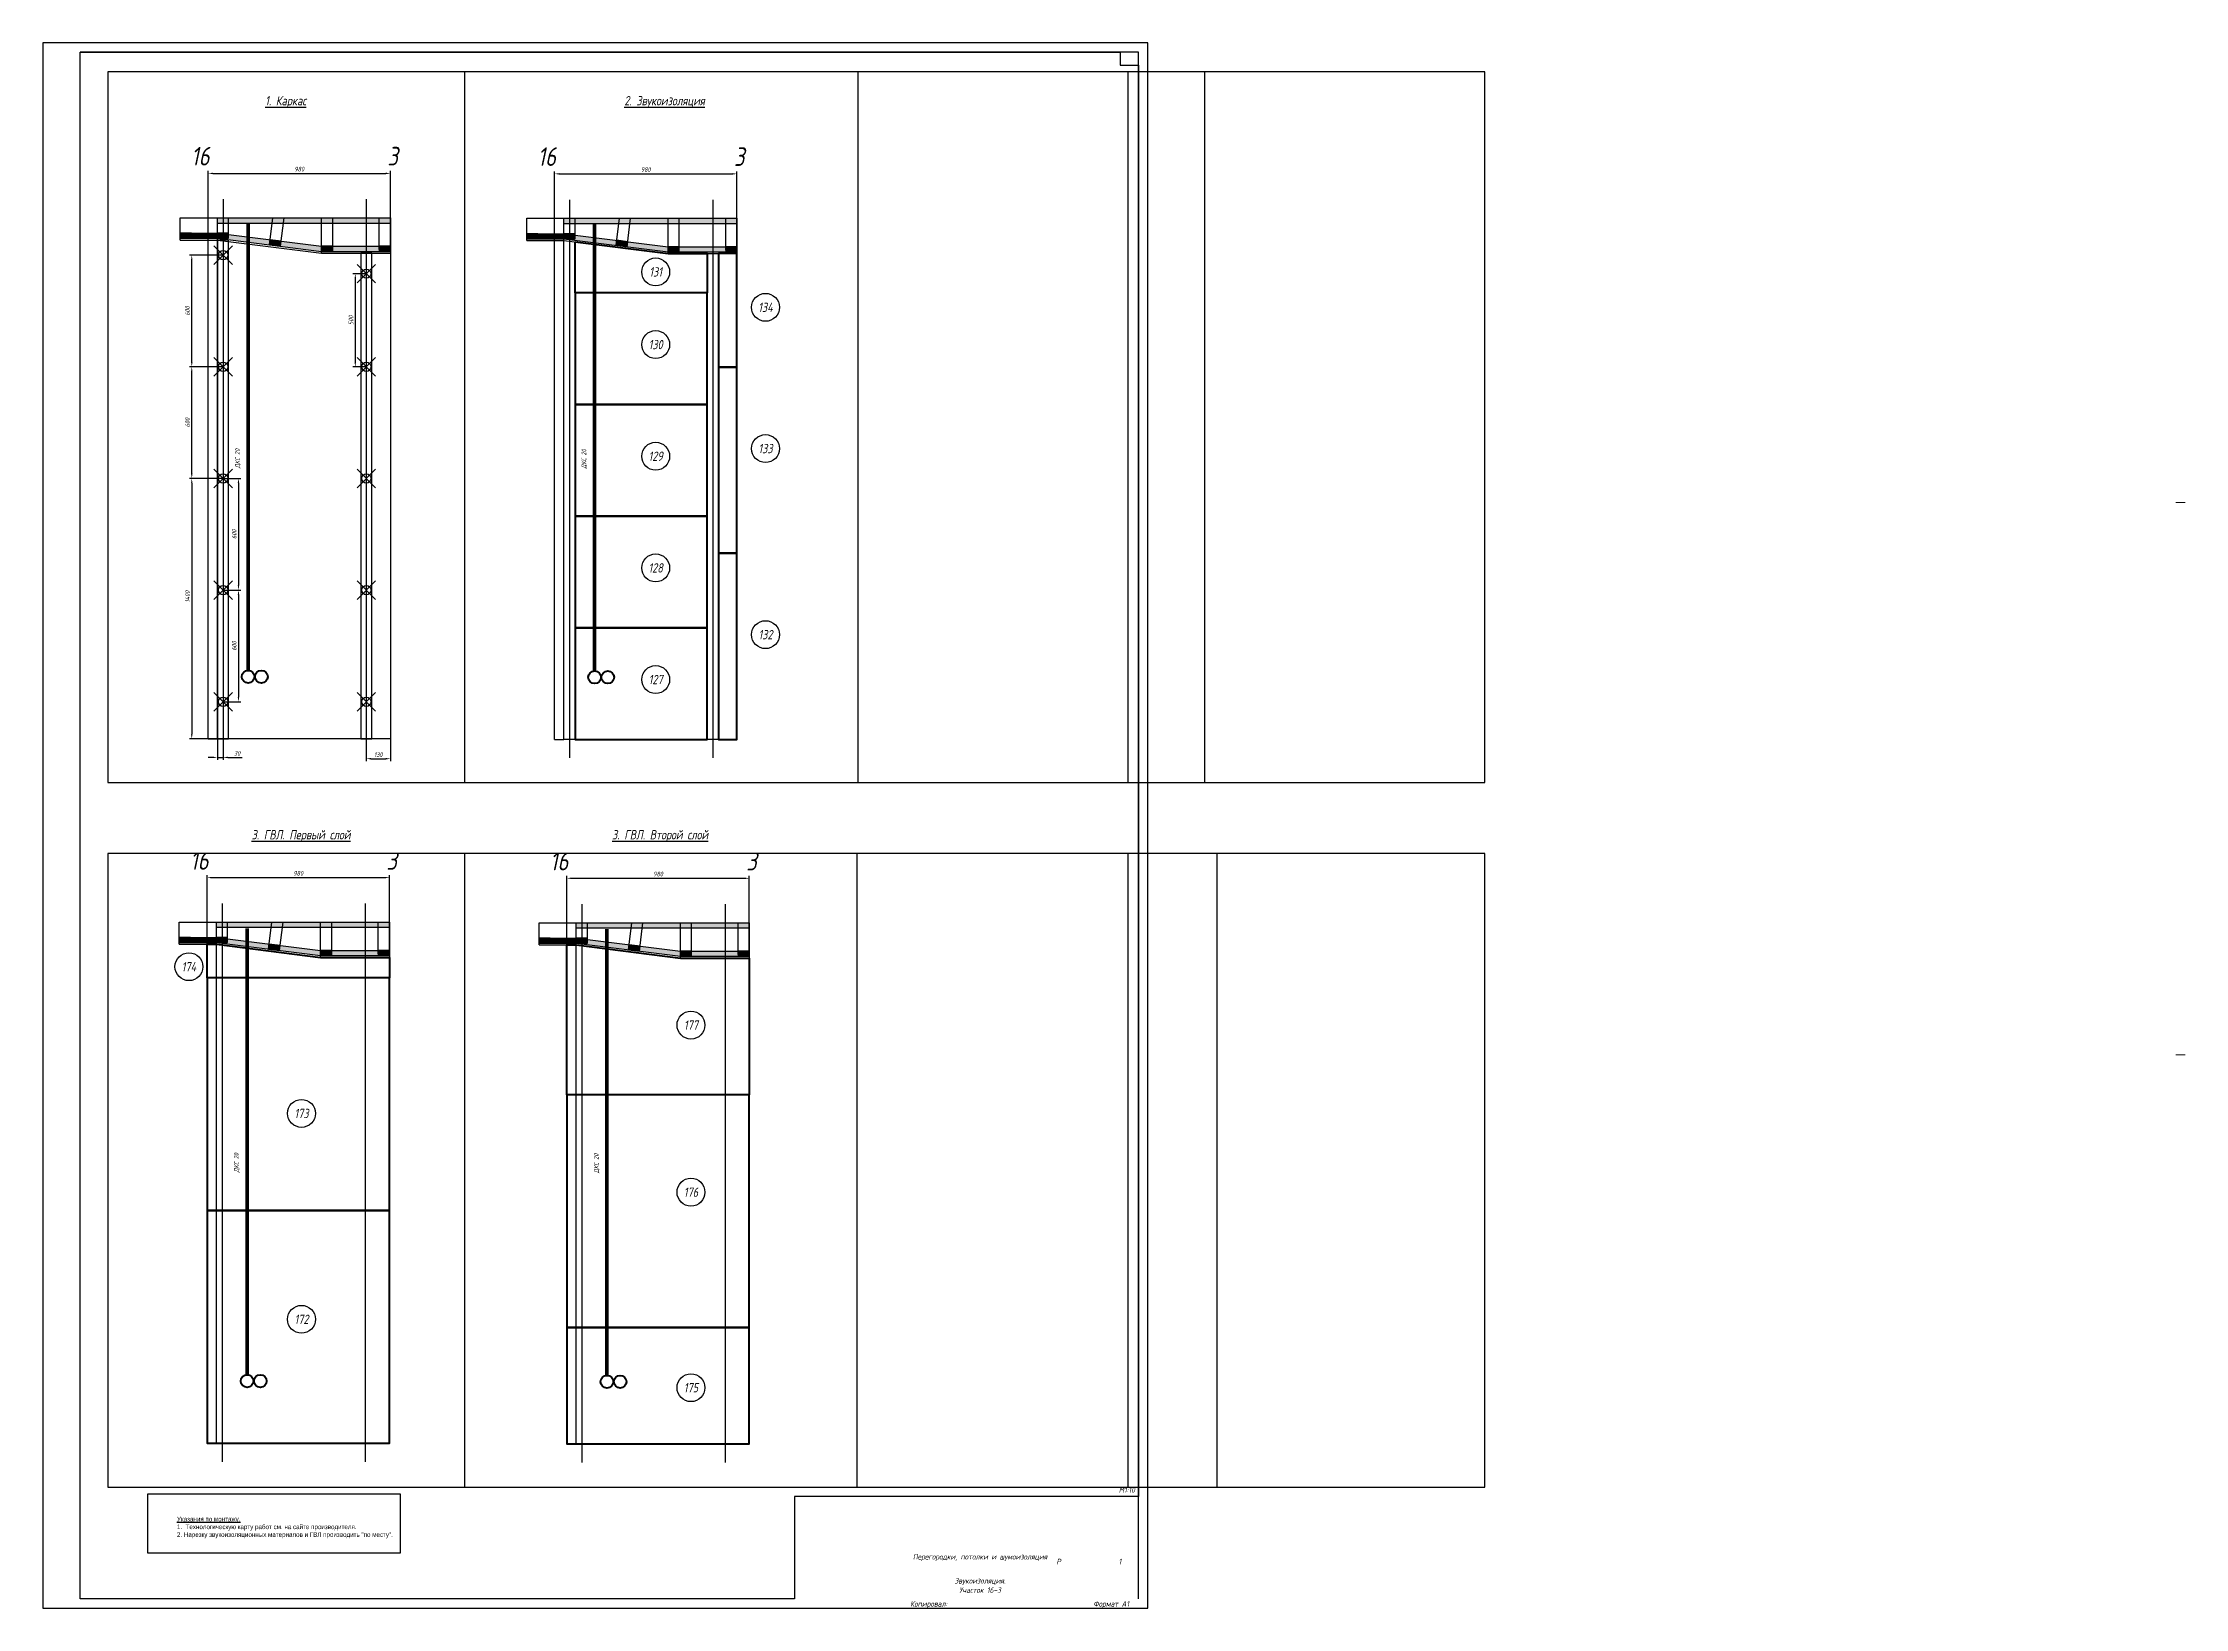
# Paper-space layout 'уч 16-3' of a CAD drawing. Header units: millimetres. Extents: x -1 to 1151, y 9 to 850.
# The model-space entities are those that its viewports show. They can reach past a viewport. Long polylines and large blocks are cut down to what shows.
import ezdxf
from ezdxf.enums import TextEntityAlignment as Align

# ---------------------------------------------------------------- set-up
doc = ezdxf.new("R2010")
doc.units = ezdxf.units.MM
doc.header["$PDMODE"] = 35
doc.header["$PDSIZE"] = 50
doc.linetypes.add('DASHDOT', pattern=[25.4, 12.7, -6.35, 0, -6.35])
doc.linetypes.add('DASHED', pattern=[19.05, 12.7, -6.35])
for name, color, linetype in [('01 Черновое', 7, 'Continuous'), ('02 Розетки', 7, 'Continuous'), ('03 Потолок', 7, 'Continuous'), ('10 Перегородки', 7, 'Continuous'), ('101 Крепление', 7, 'Continuous'), ('101 Крепление размеры', 7, 'Continuous'), ('102 Звукоизоляция', 7, 'Continuous'), ('103 ГВЛ слой 1', 7, 'Continuous'), ('104 ГВЛ слой 2', 7, 'Continuous'), ('stamp', 7, 'Continuous')]:
    doc.layers.add(name, color=color, linetype=linetype)
doc.layers.add('100 noprint', color=1, linetype='Continuous', plot=False)
doc.styles.get("Standard").update_dxf_attribs({"font": 'arial.ttf'})
doc.styles.add('ГОСТ-ISOCPEUR', font='isocpeui.ttf', dxfattribs={"width": 0.8})
doc.dimstyles.new('ISO-25', dxfattribs={"dimtxt": 2.5, "dimasz": 2.5, "dimexe": 1.25, "dimexo": 0.625, "dimtad": 1, "dimtxsty": 'Standard', "dimcen": 2.5, "dimadec": 0, "dimazin": 0, "dimtfac": 1, "dimtmove": 0, "dimatfit": 3, "dimfxl": 1, "dimarcsym": 0})

# ---------------------------------------------------------------- blocks, each defined once
blk = doc.blocks.new('*D229')
at = {"layer": '101 Крепление размеры', "color": 0, "lineweight": -2}
for p, q in [((71029, 95), (71029, -24)), ((71159, 95), (71159, -24)), ((71054, -11), (71134, -11))]:
    blk.add_line(p, q, dxfattribs=at)
at = {"layer": '101 Крепление размеры', "color": 0}
for points in [[(71054, -7), (71054, -15), (71029, -11)], [(71134, -15), (71134, -7), (71159, -11)]]:
    blk.add_solid(points, dxfattribs=at)
at = {"layer": 'Defpoints', "color": 0}
for p in [(71029, 95), (71159, 95), (71159, -11)]:
    blk.add_point(p, dxfattribs=at)
at = {"layer": '101 Крепление размеры', "color": 0, "insert": (71094, 11), "char_height": 25, "attachment_point": 5, "style": 'ГОСТ-ISOCPEUR'}
blk.add_mtext('130', dxfattribs=at)
blk = doc.blocks.new('*D230')
at = {"layer": '101 Крепление размеры', "color": 0, "lineweight": -2}
for p, q in [((70229, 95), (70229, -17)), ((70259, 95), (70259, -17)), ((70204, -4), (70179, -4)), ((70229, -4), (70259, -4)), ((70284, -4), (70362, -4))]:
    blk.add_line(p, q, dxfattribs=at)
at = {"layer": '101 Крепление размеры', "color": 0}
for points in [[(70204, -8), (70204, 0), (70229, -4)], [(70284, 0), (70284, -8), (70259, -4)]]:
    blk.add_solid(points, dxfattribs=at)
at = {"layer": 'Defpoints', "color": 0}
for p in [(70229, 95), (70259, 95), (70259, -4)]:
    blk.add_point(p, dxfattribs=at)
at = {"layer": '101 Крепление размеры', "color": 0, "insert": (70335, 18), "char_height": 25, "attachment_point": 5, "style": 'ГОСТ-ISOCPEUR'}
blk.add_mtext('30', dxfattribs=at)
blk = doc.blocks.new('*D231')
at = {"layer": '101 Крепление размеры', "color": 0, "lineweight": -2}
for p, q in [((70259, 1495), (70078, 1495)), ((70091, 1470), (70091, 120)), ((70259, 95), (70078, 95))]:
    blk.add_line(p, q, dxfattribs=at)
at = {"layer": '101 Крепление размеры', "color": 0}
for points in [[(70095, 1470), (70087, 1470), (70091, 1495)], [(70087, 120), (70095, 120), (70091, 95)]]:
    blk.add_solid(points, dxfattribs=at)
at = {"layer": 'Defpoints', "color": 0}
for p in [(70259, 1495), (70091, 95), (70259, 95)]:
    blk.add_point(p, dxfattribs=at)
at = {"layer": '101 Крепление размеры', "color": 0, "insert": (70068, 860), "char_height": 25, "attachment_point": 5, "rotation": 90, "style": 'ГОСТ-ISOCPEUR'}
blk.add_mtext('1400', dxfattribs=at)
blk = doc.blocks.new('*D232')
at = {"layer": '101 Крепление размеры', "color": 0, "lineweight": -2}
for p, q in [((70259, 2095), (70078, 2095)), ((70091, 1520), (70091, 2070)), ((70259, 1495), (70078, 1495))]:
    blk.add_line(p, q, dxfattribs=at)
at = {"layer": '101 Крепление размеры', "color": 0}
for points in [[(70095, 2070), (70087, 2070), (70091, 2095)], [(70087, 1520), (70095, 1520), (70091, 1495)]]:
    blk.add_solid(points, dxfattribs=at)
at = {"layer": 'Defpoints', "color": 0}
for p in [(70091, 2095), (70259, 2095), (70259, 1495)]:
    blk.add_point(p, dxfattribs=at)
at = {"layer": '101 Крепление размеры', "color": 0, "insert": (70068, 1795), "char_height": 25, "attachment_point": 5, "rotation": 90, "style": 'ГОСТ-ISOCPEUR'}
blk.add_mtext('600', dxfattribs=at)
blk = doc.blocks.new('*D233')
at = {"layer": '101 Крепление размеры', "color": 0, "lineweight": -2}
for p, q in [((70259, 2695), (70078, 2695)), ((70091, 2120), (70091, 2670)), ((70259, 2095), (70078, 2095))]:
    blk.add_line(p, q, dxfattribs=at)
at = {"layer": '101 Крепление размеры', "color": 0}
for points in [[(70095, 2670), (70087, 2670), (70091, 2695)], [(70087, 2120), (70095, 2120), (70091, 2095)]]:
    blk.add_solid(points, dxfattribs=at)
at = {"layer": 'Defpoints', "color": 0}
for p in [(70091, 2695), (70259, 2695), (70259, 2095)]:
    blk.add_point(p, dxfattribs=at)
at = {"layer": '101 Крепление размеры', "color": 0, "insert": (70068, 2395), "char_height": 25, "attachment_point": 5, "rotation": 90, "style": 'ГОСТ-ISOCPEUR'}
blk.add_mtext('600', dxfattribs=at)
blk = doc.blocks.new('*D234')
at = {"layer": '101 Крепление размеры', "color": 0, "lineweight": -2}
for p, q in [((70259, 1495), (70354, 1495)), ((70342, 1470), (70342, 920)), ((70259, 895), (70354, 895))]:
    blk.add_line(p, q, dxfattribs=at)
at = {"layer": '101 Крепление размеры', "color": 0}
for points in [[(70346, 1470), (70338, 1470), (70342, 1495)], [(70338, 920), (70346, 920), (70342, 895)]]:
    blk.add_solid(points, dxfattribs=at)
at = {"layer": 'Defpoints', "color": 0}
for p in [(70259, 1495), (70259, 895), (70342, 895)]:
    blk.add_point(p, dxfattribs=at)
at = {"layer": '101 Крепление размеры', "color": 0, "insert": (70319, 1195), "char_height": 25, "attachment_point": 5, "rotation": 90, "style": 'ГОСТ-ISOCPEUR'}
blk.add_mtext('600', dxfattribs=at)
blk = doc.blocks.new('*D235')
at = {"layer": '101 Крепление размеры', "color": 0, "lineweight": -2}
for p, q in [((70259, 895), (70354, 895)), ((70342, 870), (70342, 320)), ((70259, 295), (70354, 295))]:
    blk.add_line(p, q, dxfattribs=at)
at = {"layer": '101 Крепление размеры', "color": 0}
for points in [[(70346, 870), (70338, 870), (70342, 895)], [(70338, 320), (70346, 320), (70342, 295)]]:
    blk.add_solid(points, dxfattribs=at)
at = {"layer": 'Defpoints', "color": 0}
for p in [(70259, 895), (70259, 295), (70342, 295)]:
    blk.add_point(p, dxfattribs=at)
at = {"layer": '101 Крепление размеры', "color": 0, "insert": (70319, 595), "char_height": 25, "attachment_point": 5, "rotation": 90, "style": 'ГОСТ-ISOCPEUR'}
blk.add_mtext('600', dxfattribs=at)
blk = doc.blocks.new('*D236')
at = {"layer": '101 Крепление размеры', "color": 0, "lineweight": -2}
for p, q in [((71029, 2595), (70957, 2595)), ((70970, 2570), (70970, 2120)), ((71029, 2095), (70957, 2095))]:
    blk.add_line(p, q, dxfattribs=at)
at = {"layer": '101 Крепление размеры', "color": 0}
for points in [[(70974, 2570), (70966, 2570), (70970, 2595)], [(70966, 2120), (70974, 2120), (70970, 2095)]]:
    blk.add_solid(points, dxfattribs=at)
at = {"layer": 'Defpoints', "color": 0}
for p in [(71029, 2595), (70970, 2095), (71029, 2095)]:
    blk.add_point(p, dxfattribs=at)
at = {"layer": '101 Крепление размеры', "color": 0, "insert": (70947, 2345), "char_height": 25, "attachment_point": 5, "rotation": 90, "style": 'ГОСТ-ISOCPEUR'}
blk.add_mtext('500', dxfattribs=at)
blk = doc.blocks.new('*D413')
at = {"layer": '01 Черновое', "color": 0, "lineweight": -2}
for p, q in [((70179, 2776), (70179, 3147)), ((70204, 3134), (71134, 3134)), ((71159, 2895), (71159, 3147))]:
    blk.add_line(p, q, dxfattribs=at)
at = {"layer": '01 Черновое', "color": 0}
for points in [[(70204, 3138), (70204, 3130), (70179, 3134)], [(71134, 3130), (71134, 3138), (71159, 3134)]]:
    blk.add_solid(points, dxfattribs=at)
at = {"layer": 'Defpoints', "color": 0}
for p in [(71159, 3134), (71159, 2895), (70179, 2776)]:
    blk.add_point(p, dxfattribs=at)
at = {"layer": '01 Черновое', "color": 0, "insert": (70669, 3157), "char_height": 25, "attachment_point": 5, "style": 'ГОСТ-ISOCPEUR'}
blk.add_mtext('980', dxfattribs=at)

msp = doc.modelspace()

# ---------------------------------------------------------------- hatches: boundary and pattern name
at = {"layer": '03 Потолок', "lineweight": -2}
for points in [[(71159.153, 2895.176), (70229.153, 2895.176), (70229.153, 2867.176), (71159.153, 2867.176)], [(70089.153, 2785.176), (70089.153, 2812.176), (70029.153, 2812.176), (70029.153, 2785.176)], [(70229.153, 2785.176), (70229.153, 2812.176), (70089.153, 2812.176), (70089.153, 2785.176)], [(70289.153, 2785.176), (70289.153, 2812.176), (70229.153, 2812.176), (70229.153, 2785.176)], [(70568.689, 2742.734), (70572.038, 2769.526), (70512.501, 2776.968), (70509.153, 2750.176)], [(70849.153, 2715.176), (70849.153, 2742.176), (70789.153, 2742.176), (70789.153, 2715.176)], [(71099.153, 2724.676), (71099.153, 2742.176), (70849.153, 2742.176), (70849.153, 2715.176), (71099.153, 2715.176)], [(71159.153, 2715.176), (71159.153, 2742.176), (71099.153, 2742.176), (71099.153, 2715.176)]]:
    msp.add_hatch(color=256, dxfattribs=at).paths.add_polyline_path(points)
h = msp.add_hatch(color=256, dxfattribs=at)
h.paths.add_polyline_path([(70446.833, 2785.176), (70289.153, 2804.886), (70289.153, 2785.176)])
h.paths.add_polyline_path([(70512.501, 2776.968), (70446.833, 2785.176), (70229.153, 2785.176), (70509.153, 2750.176)])
h.paths.add_polyline_path([(70789.153, 2742.386), (70572.038, 2769.526), (70568.689, 2742.734), (70789.153, 2715.176), (70789.153, 2742.176)])

# ---------------------------------------------------------------- linework, layer by layer
at = {"layer": '01 Черновое', "linetype": 'DASHDOT', "ltscale": 10}
for p, q in [((70259.153, 2995.176), (70259.153, -4.283)), ((71029.153, 2995.176), (71029.153, -4.283))]:
    msp.add_line(p, q, dxfattribs=at)
at = {"layer": '01 Черновое'}
msp.add_lwpolyline([(70229.153, 95.176), (70229.153, 2895.176), (71159.153, 2895.176), (71159.153, 95.176)], close=True, dxfattribs=at)
at = {"layer": '02 Розетки', "flags": 128}
msp.add_lwpolyline([(70394.028, 463.176, 20, 20, 0), (70394.028, 2862.176, 20, 20, 0)], format="xyseb", dxfattribs=at)
at = {"layer": '02 Розетки', "lineweight": 40}
for centre in [(70394.028, 429.176), (70465.028, 429.176)]:
    msp.add_circle(centre, 34, dxfattribs=at)
at = {"layer": '03 Потолок', "lineweight": -2}
for p, q in [((70029.153, 2775.676), (70029.153, 2895.176)), ((70029.153, 2895.176), (71159.153, 2895.176)), ((70229.153, 2812.176), (70229.153, 2895.176)), ((70289.153, 2812.176), (70289.153, 2895.176)), ((70509.153, 2750.176), (70527.278, 2895.176)), ((70568.689, 2742.734), (70587.744, 2895.176)), ((70789.153, 2715.176), (70789.153, 2895.176)), ((70849.153, 2715.176), (70849.153, 2895.176)), ((71099.153, 2724.676), (71099.153, 2895.176)), ((71159.153, 2715.176), (71159.153, 2895.176)), ((70029.153, 2812.176), (70289.153, 2812.176)), ((70029.153, 2775.676), (70228.561, 2775.676)), ((70228.561, 2775.676), (70229.153, 2785.176)), ((70228.561, 2775.676), (70788.561, 2705.676)), ((70229.153, 2867.176), (71159.153, 2867.176)), ((70289.153, 2804.886), (70789.153, 2742.386)), ((70788.561, 2705.676), (70789.153, 2715.176)), ((70788.561, 2705.676), (71159.153, 2705.676)), ((70849.153, 2742.176), (71159.153, 2742.176))]:
    msp.add_line(p, q, dxfattribs=at)
at = {"layer": '03 Потолок', "linetype": 'DASHED', "ltscale": 10}
for p, q in [((70029.153, 2785.176), (70229.153, 2785.176)), ((70229.153, 2785.176), (70789.153, 2715.176)), ((70789.153, 2715.176), (71159.153, 2715.176))]:
    msp.add_line(p, q, dxfattribs=at)
at = {"layer": '03 Потолок', "lineweight": -2}
for points in [[(70089.153, 2785.176), (70089.153, 2812.176), (70029.153, 2812.176), (70029.153, 2785.176)], [(70289.153, 2785.176), (70289.153, 2812.176), (70229.153, 2812.176), (70229.153, 2785.176)], [(70568.689, 2742.734), (70572.038, 2769.526), (70512.501, 2776.968), (70509.153, 2750.176)], [(70849.153, 2715.176), (70849.153, 2742.176), (70789.153, 2742.176), (70789.153, 2715.176)], [(71159.153, 2715.176), (71159.153, 2742.176), (71099.153, 2742.176), (71099.153, 2715.176)]]:
    msp.add_lwpolyline(points, close=True, dxfattribs=at)
at = {"layer": '10 Перегородки', "linetype": 'Continuous', "ltscale": 10}
for q in [(70179.153, 2785.176), (70229.153, 95.176)]:
    msp.add_line((70179.153, 95.176), q, dxfattribs=at)
at = {"layer": '100 noprint'}
msp.add_lwpolyline([(67280.784, 4896.337), (67280.784, -1320.331), (73673.739, -1320.331), (73673.739, 4896.337)], close=True, dxfattribs=at)
at = {"layer": '101 Крепление', "color": 5}
for points in [[(70229.153, 2775.676), (70229.153, 95.176), (70289.153, 95.176), (70289.153, 2775.676)], [(70999.153, 2705.676), (70999.153, 95.176), (71059.153, 95.176), (71059.153, 2705.676)]]:
    msp.add_lwpolyline(points, close=True, dxfattribs=at)
for p in [(70259.465, 2695.176), (71029.465, 2595.176), (70259.465, 2095.176), (71029.465, 2095.176), (70259.465, 1495.176), (71029.465, 1495.176), (70259.465, 895.176), (71029.465, 895.176), (70259.465, 295.176), (71029.465, 295.176)]:
    msp.add_point(p, dxfattribs=at)
at = {"layer": '102 Звукоизоляция', "color": 74, "linetype": 'Continuous', "lineweight": 40, "ltscale": 10, "flags": 128}
for points in [[(70289.153, 2768.102), (70788.561, 2705.676), (70999.153, 2705.676), (70999.153, 2495.176), (70289.153, 2495.176)], [(71059.153, 2705.676), (71059.153, 2095.176), (71159.153, 2095.176), (71159.153, 2705.676)], [(70289.153, 2495.176), (70289.153, 1895.176), (70999.153, 1895.176), (70999.153, 2495.176)], [(71059.153, 2095.176), (71059.153, 1095.176), (71159.153, 1095.176), (71159.153, 2095.176)], [(70289.153, 1895.176), (70289.153, 1295.176), (70999.153, 1295.176), (70999.153, 1895.176)], [(70289.153, 1295.176), (70289.153, 695.176), (70999.153, 695.176), (70999.153, 1295.176)], [(71059.153, 1095.176), (71059.153, 95.176), (71159.153, 95.176), (71159.153, 1095.176)], [(70289.153, 695.176), (70289.153, 95.176), (70999.153, 95.176), (70999.153, 695.176)]]:
    msp.add_lwpolyline(points, close=True, dxfattribs=at)
at = {"layer": '102 Звукоизоляция', "color": 74}
for centre in [(70722.262, 2606.992), (71312.672, 2416.813), (70722.262, 2216.726), (71312.672, 1657.969), (70722.262, 1616.726), (70722.262, 1016.726), (71312.672, 657.969), (70722.262, 416.726)]:
    msp.add_circle(centre, 75, dxfattribs=at)
at = {"layer": '103 ГВЛ слой 1', "color": 6, "lineweight": 40}
for points in [[(70179.153, 2775.676), (70228.561, 2775.676), (70788.561, 2705.676), (71159.153, 2705.676), (71159.153, 2595.176), (70179.153, 2595.176)], [(70179.153, 2595.176), (70179.153, 1345.176), (71159.153, 1345.176), (71159.153, 2595.176)], [(70179.153, 1345.176), (70179.153, 95.176), (71159.153, 95.176), (71159.153, 1345.176)]]:
    msp.add_lwpolyline(points, close=True, dxfattribs=at)
at = {"layer": '103 ГВЛ слой 1', "color": 6}
for centre in [(70081.209, 2655.42), (70686.3, 1866.817), (70686.3, 760.79)]:
    msp.add_circle(centre, 75, dxfattribs=at)
at = {"layer": '104 ГВЛ слой 2', "color": 3, "lineweight": 40}
for points in [[(70179.153, 2775.676), (70228.561, 2775.676), (70788.561, 2705.676), (71159.153, 2705.676), (71159.153, 1970.176), (70179.153, 1970.176)], [(71159.153, 720.176), (71159.153, 1970.176), (70179.153, 1970.176), (70179.153, 720.176)], [(70179.153, 720.176), (70179.153, 95.176), (71159.153, 95.176), (71159.153, 720.176)]]:
    msp.add_lwpolyline(points, close=True, dxfattribs=at)
at = {"layer": '104 ГВЛ слой 2', "color": 3}
for centre in [(70845.542, 2345.035), (70845.542, 1447.318), (70845.542, 396.84)]:
    msp.add_circle(centre, 75, dxfattribs=at)

# ---------------------------------------------------------------- texts
at = {"insert": (-58925.764, -28440.575), "char_height": 500, "width": 28925.35127, "attachment_point": 1, "style": 'ГОСТ-ISOCPEUR'}
msp.add_mtext('{\\fUbuntu|b0|i0|c0|p34;\\LУказания по монтажу.\\P\\l1.  Технологическую карту работ см. на сайте производителя.\\P2. Нарезку звукоизоляционных материалов и ГВЛ производить "по месту".}', dxfattribs=at)
at = {"layer": '01 Черновое', "style": 'ГОСТ-ISOCPEUR', "width": 0.8}
for s, p in [('16', (70137.1, 3226.61)), ('3', (71171.284, 3226.61))]:
    msp.add_text(s, height=100, dxfattribs=at).set_placement(p, align=Align.MIDDLE)
at = {"layer": '02 Розетки', "insert": (70354.109, 1549.967), "char_height": 25, "width": 270.31285, "attachment_point": 7, "rotation": 90, "style": 'ГОСТ-ISOCPEUR'}
msp.add_mtext('{ДКС 20}', dxfattribs=at)
at = {"layer": '102 Звукоизоляция', "color": 74, "style": 'ГОСТ-ISOCPEUR', "width": 0.8}
for s, p in [('131', (70722.262, 2606.992)), ('134', (71312.672, 2416.813)), ('130', (70722.262, 2216.726)), ('129', (70722.262, 1616.726)), ('133', (71312.672, 1657.969)), ('128', (70722.262, 1016.726)), ('132', (71312.672, 657.969)), ('127', (70722.262, 416.726))]:
    msp.add_text(s, height=50, dxfattribs=at).set_placement(p, align=Align.MIDDLE)
at = {"layer": '103 ГВЛ слой 1', "color": 6, "style": 'ГОСТ-ISOCPEUR', "width": 0.8}
for s, p in [('174', (70081.209, 2655.42)), ('173', (70686.3, 1866.817)), ('172', (70686.3, 760.79))]:
    msp.add_text(s, height=50, dxfattribs=at).set_placement(p, align=Align.MIDDLE)
at = {"layer": '104 ГВЛ слой 2', "color": 3, "style": 'ГОСТ-ISOCPEUR', "width": 0.8}
for s, p in [('177', (70845.542, 2345.035)), ('176', (70845.542, 1447.318)), ('175', (70845.542, 396.84))]:
    msp.add_text(s, height=50, dxfattribs=at).set_placement(p, align=Align.MIDDLE)

# ---------------------------------------------------------------- dimensions: what is measured, and where the dimension line sits
at = {"layer": '01 Черновое'}
dim = msp.add_linear_dim(base=(71159.153, 3134.111), p1=(70179.153, 2775.676), p2=(71159.153, 2895.176), dimstyle='ISO-25', override={"dimtxt": 25, "dimasz": 25, "dimexe": 12.5, "dimexo": 0, "dimgap": 10, "dimtxsty": 'ГОСТ-ISOCPEUR'}, dxfattribs=at)
dim.commit()
dim.dimension.update_dxf_attribs({"geometry": '*D413', "text_midpoint": (70669.153, 3156.611)})
at = {"layer": '101 Крепление размеры'}
for base, p1, p2, picture, middle in [((70090.955, 2695.176), (70259.153, 2095.176), (70259.153, 2695.176), '*D233', (70068.455, 2395.176)), ((70969.776, 2095.176), (71029.465, 2595.176), (71029.465, 2095.176), '*D236', (70947.276, 2345.176)), ((70090.955, 2095.176), (70259.153, 1495.176), (70259.153, 2095.176), '*D232', (70068.455, 1795.176)), ((70341.874, 895.176), (70258.528, 1495.176), (70259.153, 895.176), '*D234', (70319.374, 1195.176)), ((70341.874, 295.176), (70259.153, 895.176), (70259.153, 295.176), '*D235', (70319.374, 595.176))]:
    dim = msp.add_linear_dim(base=base, p1=p1, p2=p2, angle=90, dimstyle='ISO-25', override={"dimtxt": 25, "dimasz": 25, "dimexe": 12.5, "dimexo": 0, "dimgap": 10, "dimlfac": 1, "dimtxsty": 'ГОСТ-ISOCPEUR'}, dxfattribs=at)
    dim.commit()
    dim.dimension.update_dxf_attribs({"geometry": picture, "text_midpoint": middle})
dim = msp.add_linear_dim(base=(70090.955, 95.176), p1=(70259.153, 1495.176), p2=(70259.153, 95.176), angle=90, dimstyle='ISO-25', override={"dimtxt": 25, "dimasz": 25, "dimexe": 12.5, "dimexo": 0, "dimgap": 10, "dimlfac": 1, "dimtxsty": 'ГОСТ-ISOCPEUR'}, dxfattribs=at)
dim.commit()
dim.dimension.update_dxf_attribs({"geometry": '*D231', "text_midpoint": (70090.955, 859.707), "dimtype": 160})
for base, p1, p2, picture, middle in [((70259.153, -4.283), (70229.153, 95.176), (70259.153, 95.176), '*D230', (70335.343, 18.217)), ((71159.153, -11.217), (71029.153, 95.176), (71159.153, 95.176), '*D229', (71094.153, 11.283))]:
    dim = msp.add_linear_dim(base=base, p1=p1, p2=p2, dimstyle='ISO-25', override={"dimtxt": 25, "dimasz": 25, "dimexe": 12.5, "dimexo": 0, "dimgap": 10, "dimlfac": 1, "dimtxsty": 'ГОСТ-ISOCPEUR'}, dxfattribs=at)
    dim.commit()
    dim.dimension.update_dxf_attribs({"geometry": picture, "text_midpoint": middle})

psp = doc.layouts.new('уч 16-3')

# ---------------------------------------------------------------- linework, layer by layer
for p, q in [((588.2, 845.3), (19.2, 845.3)), ((588.2, 14.3), (588.2, 845.3))]:
    psp.add_line(p, q)
at = {"layer": '100 noprint'}
for points in [[(593.2, 9.3), (593.2, 850.3), (-0.8, 850.3), (-0.8, 9.3)], [(34.2, 834.8), (34.2, 453), (582.6, 453), (582.6, 834.8)], [(225.9, 834.8), (225.9, 453), (774.3, 453), (774.3, 834.8)], [(34.2, 414.7), (34.2, 74.3), (582.6, 74.3), (582.6, 414.7)], [(225.9, 414.7), (225.9, 74.3), (774.3, 74.3), (774.3, 414.7)], [(55.5, 70.5), (55.5, 39), (191.5, 39), (191.5, 70.5)]]:
    psp.add_lwpolyline(points, close=True, dxfattribs=at)
at = {"layer": 'stamp', "lineweight": 0}
for p, q in [((1150.7, 603.4), (1145.7, 603.4)), ((1150.7, 306.5), (1145.7, 306.5))]:
    psp.add_line(p, q, dxfattribs=at)
at = {"layer": 'stamp'}
psp.add_lwpolyline([(19.2, 845.3), (578.2, 845.3), (578.2, 838.3), (588.2, 838.3), (588.2, 69.3), (403.2, 69.3), (403.2, 14.3), (19.2, 14.3)], close=True, dxfattribs=at)

# ---------------------------------------------------------------- texts
at = {"layer": 'stamp', "linetype": 'Continuous', "lineweight": 35, "style": 'ГОСТ-ISOCPEUR', "width": 0.8}
psp.add_text('М1:10', height=3, dxfattribs=at).set_placement((586.2, 71.3), align=Align.RIGHT)
at = {"layer": 'stamp', "lineweight": 35, "style": 'ГОСТ-ISOCPEUR', "width": 0.8}
for s, p in [('Копировал:', (465.4, 10.1)), ('Формат А1', (563.9, 10.1))]:
    psp.add_text(s, height=3, dxfattribs=at).set_placement(p)
at = {"layer": 'stamp', "ltscale": 100, "style": 'ГОСТ-ISOCPEUR'}
for s, insert, char_height, width, attachment_point in [('{\\pxqc;\\L1. Каркас}', (129.7, 815.4), 5, 57.169, 8), ('{\\pxqc;\\L2. Звукоизоляция}', (333.4, 815.4), 5, 57.169, 8), ('{\\pxqc;\\L3. ГВЛ. Первый слой}', (138, 421), 5, 73.764, 8), ('{\\pxqc;\\L3. ГВЛ. Второй слой}', (331, 421), 5, 73.764, 8), ('{\\pxqc;Р}', (535.2, 34.3), 3, 20, 4), ('\\pxqc;1', (568.2, 34.3), 3, 20, 4)]:
    psp.add_mtext(s, dxfattribs=dict(at, insert=insert, char_height=char_height, width=width, attachment_point=attachment_point))
at = {"layer": 'stamp', "lineweight": 35, "char_height": 3, "width": 70.157, "attachment_point": 5, "style": 'ГОСТ-ISOCPEUR'}
for s, insert in [('{Перегородки, потолки и шумоизоляция}', (503, 36.5)), ('{Звукоизоляция.\\PУчасток 16-3}', (503, 21.5))]:
    psp.add_mtext(s, dxfattribs=dict(at, insert=insert))

# ---------------------------------------------------------------- viewports
at = {"layer": '100 noprint', "view_target_point": (19011.037, -15130.316)}
vp = psp.add_viewport(center=(308.4, 643.9), size=(548.4, 381.815), view_center_point=(53371.382, 16901.258), view_height=3818.15405, dxfattribs=at)
vp.frozen_layers = ['102 Звукоизоляция', '103 ГВЛ слой 1', '104 ГВЛ слой 2']
vp.dxf.flags = 0x10000  # cut along an outline
vp.dxf.clipping_boundary_handle = psp.add_lwpolyline([(34.2, 834.8), (34.2, 453), (582.6, 453), (582.6, 834.8)], format="xyb", close=True, dxfattribs={"invisible": 1}).dxf.handle
at = {"layer": '100 noprint'}
for center, size, view_center_point, view_height, status, view_target_point, frozen, outline in [((500.1, 643.9), (548.4, 381.815), (53426.081, 16903.722), 3818.15405, 3, (19011.037, -15130.316), ['101 Крепление', '101 Крепление размеры', '103 ГВЛ слой 1', '104 ГВЛ слой 2'], [(225.9, 834.8), (225.9, 453), (774.3, 453), (774.3, 834.8)]), ((308.4, 244.5), (548.4, 340.304), (53376.821, 16691.284), 3403.03876, 4, (19011.037, -15130.316), ['101 Крепление', '101 Крепление размеры', '102 Звукоизоляция', '104 ГВЛ слой 2'], [(34.2, 414.7), (34.2, 74.3), (582.6, 74.3), (582.6, 414.7)]), ((500.1, 244.5), (548.4, 340.304), (53359.696, 16694.824), 3403.03876, 5, (19011.037, -15130.316), ['101 Крепление', '101 Крепление размеры', '102 Звукоизоляция', '103 ГВЛ слой 1'], [(225.9, 414.7), (225.9, 74.3), (774.3, 74.3), (774.3, 414.7)]), ((123.5, 54.7), (136, 31.491), (-50536.81, -14048.398), 6298.15918, 6, (2051.7, -15130.316), ['101 Крепление', '101 Крепление размеры', '102 Звукоизоляция', '103 ГВЛ слой 1', '104 ГВЛ слой 2'], [(55.5, 70.5), (55.5, 39), (191.5, 39), (191.5, 70.5)])]:
    vp = psp.add_viewport(center=center, size=size, view_center_point=view_center_point, view_height=view_height, status=status, dxfattribs=dict(at, view_target_point=view_target_point))
    vp.frozen_layers = frozen
    vp.dxf.flags = 0x10000  # cut along an outline
    vp.dxf.clipping_boundary_handle = psp.add_lwpolyline(outline, format="xyb", close=True, dxfattribs={"invisible": 1}).dxf.handle

doc.saveas('drawing.dxf')
